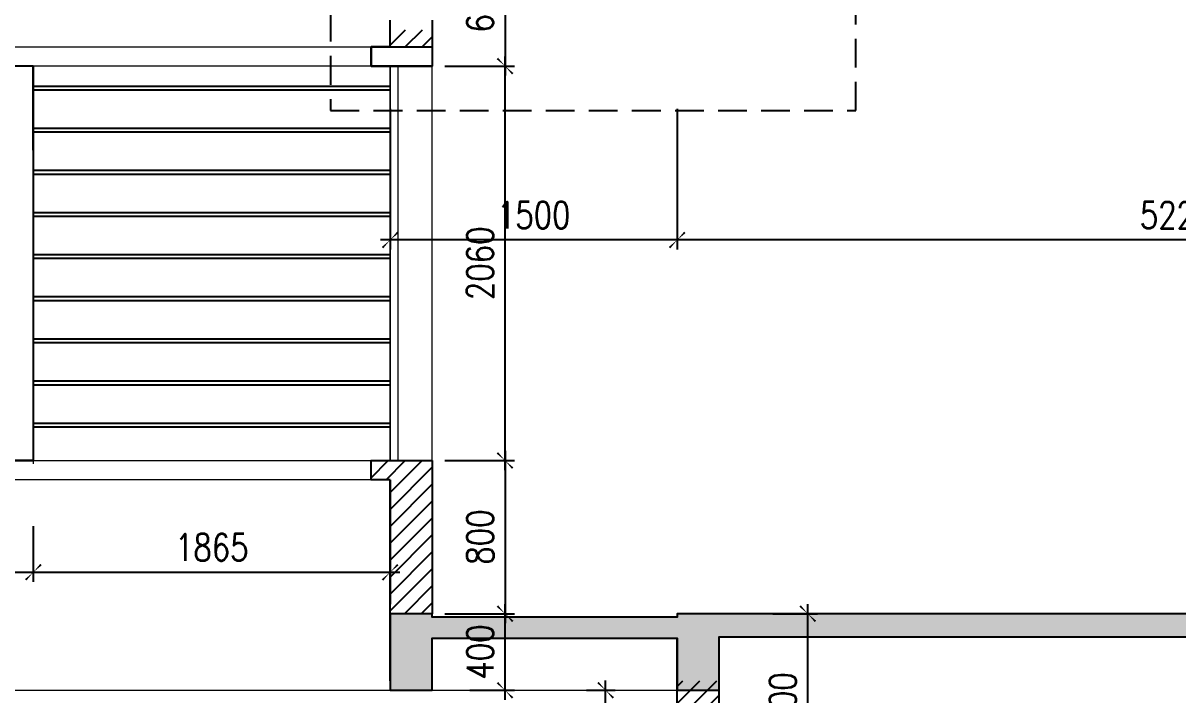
# Model space of a CAD drawing. Header units: millimetres. Extents: x -34806 to 662668, y 63228 to 99452.
# Drawn here: x 537876 to 543911, y 80368 to 83877 of the extents above; entities that cross this region are included whole.
import ezdxf

# ---------------------------------------------------------------- set-up
doc = ezdxf.new("R2010")
doc.units = ezdxf.units.MM
doc.header["$LTSCALE"] = 200
doc.header["$MEASUREMENT"] = 0
doc.header["$PDMODE"] = 3
doc.header["$PDSIZE"] = 50
doc.linetypes.add('DASHED2', pattern=[0.375, 0.25, -0.125])
doc.layers.get('DEFPOINTS').update_dxf_attribs({"linetype": 'CONTINUOUS'})
for name, color, linetype in [('DIM', 1, 'CONTINUOUS'), ('Net_Manh', 155, 'CONTINUOUS'), ('TUONG', 2, 'CONTINUOUS'), ('wood', 254, 'CONTINUOUS')]:
    doc.layers.add(name, color=color, linetype=linetype)
doc.layers.add('thay', color=7, linetype='CONTINUOUS', lineweight=18)
doc.styles.add('RomanS', font='romans.shx', dxfattribs={"width": 0.8})
doc.dimstyles.new('D1', dxfattribs={"dimtxt": 140, "dimasz": 80, "dimexe": 50, "dimexo": 0, "dimgap": 60, "dimtad": 1, "dimdec": 0, "dimzin": 0, "dimdsep": 46, "dimtxsty": 'RomanS', "dimblk1": 'ARCHTICK', "dimblk2": 'ARCHTICK', "dimsah": 1, "dimcen": 100, "dimdle": 50, "dimclrt": 7, "dimadec": 0, "dimazin": 0, "dimtfac": 0.005, "dimtdec": 0, "dimtix": 1, "dimtofl": 0, "dimtmove": 2, "dimatfit": 3, "dimldrblk": 'ARCHTICK', "dimfxl": 1, "dimtvp": 0.8, "dimtolj": 1, "dimtzin": 0, "dimarcsym": 0})

# ---------------------------------------------------------------- blocks, each defined once
blk = doc.blocks.new('_ArchTick')
at = {"layer": 'DIM', "color": 150}
blk.add_lwpolyline([(0.5, 0.5, 0.133, 0, 0), (0, 0, 0, 0.133, 0), (-0.5, -0.5, 0.133, 0.133, 0)], format="xyseb", dxfattribs=at)
blk = doc.blocks.new('*D846')
at = {"layer": 'DEFPOINTS', "color": 0}
for p in [(536349.7, 81250.1), (537929.7, 81250.1), (537929.7, 81008.8)]:
    blk.add_point(p, dxfattribs=at)
at = {"layer": 'DIM', "color": 0, "lineweight": -2}
for p, q in [((536349.7, 81250.1), (536349.7, 80958.8)), ((537929.7, 81250.1), (537929.7, 80958.8)), ((536299.7, 81008.8), (537979.7, 81008.8))]:
    blk.add_line(p, q, dxfattribs=at)
at = {"layer": 'DIM', "color": 0, "lineweight": -2, "xscale": 80, "yscale": 80, "zscale": 80, "rotation": 180}
blk.add_blockref('_ArchTick', (536349.7, 81008.8), dxfattribs=at)
at = {"layer": 'DIM', "color": 0, "lineweight": -2, "xscale": 80, "yscale": 80, "zscale": 80}
blk.add_blockref('_ArchTick', (537929.7, 81008.8), dxfattribs=at)
at = {"layer": 'DIM', "color": 7, "insert": (537139.7, 81138.8), "char_height": 140, "attachment_point": 5, "style": 'RomanS'}
blk.add_mtext('\\A1;1580', dxfattribs=at)
blk = doc.blocks.new('*D847')
at = {"layer": 'DEFPOINTS', "color": 0}
for p in [(537929.7, 81250.1), (539794.7, 81250.1), (539794.7, 81008.8)]:
    blk.add_point(p, dxfattribs=at)
at = {"layer": 'DIM', "color": 0, "lineweight": -2}
for p, q in [((537929.7, 81250.1), (537929.7, 80958.8)), ((539794.7, 81250.1), (539794.7, 80958.8)), ((537879.7, 81008.8), (539844.7, 81008.8))]:
    blk.add_line(p, q, dxfattribs=at)
at = {"layer": 'DIM', "color": 0, "lineweight": -2, "xscale": 80, "yscale": 80, "zscale": 80, "rotation": 180}
blk.add_blockref('_ArchTick', (537929.7, 81008.8), dxfattribs=at)
at = {"layer": 'DIM', "color": 0, "lineweight": -2, "xscale": 80, "yscale": 80, "zscale": 80}
blk.add_blockref('_ArchTick', (539794.7, 81008.8), dxfattribs=at)
at = {"layer": 'DIM', "color": 7, "insert": (538862.2, 81138.8), "char_height": 140, "attachment_point": 5, "style": 'RomanS'}
blk.add_mtext('\\A1;1865', dxfattribs=at)
blk = doc.blocks.new('*D896')
at = {"layer": 'DEFPOINTS', "color": 0}
for p in [(540820.3, 80393.1), (540920.3, 80393.1), (540820.3, 79842.7)]:
    blk.add_point(p, dxfattribs=at)
at = {"layer": 'DIM', "color": 0, "lineweight": -2}
for p, q in [((540820.3, 80393.1), (540970.3, 80393.1)), ((540920.3, 79792.7), (540920.3, 80443.1)), ((540820.3, 79842.7), (540970.3, 79842.7))]:
    blk.add_line(p, q, dxfattribs=at)
at = {"layer": 'DIM', "color": 0, "lineweight": -2, "xscale": 80, "yscale": 80, "zscale": 80}
for p, rotation in [((540920.3, 80393.1), 90), ((540920.3, 79842.7), 270)]:
    blk.add_blockref('_ArchTick', p, dxfattribs=dict(at, rotation=rotation))
at = {"layer": 'DIM', "color": 7, "insert": (540790.3, 80117.9), "char_height": 140, "attachment_point": 5, "rotation": 90, "style": 'RomanS'}
blk.add_mtext('\\A1;550', dxfattribs=at)
blk = doc.blocks.new('*D911')
at = {"layer": 'DEFPOINTS', "color": 0}
for p in [(541294.7, 83428.2), (546514.7, 83428.2), (541294.7, 82744.1)]:
    blk.add_point(p, dxfattribs=at)
at = {"layer": 'DIM', "color": 0, "lineweight": -2}
for p, q in [((541294.7, 83428.2), (541294.7, 82694.1)), ((546514.7, 83428.2), (546514.7, 82694.1)), ((546564.7, 82744.1), (541244.7, 82744.1))]:
    blk.add_line(p, q, dxfattribs=at)
at = {"layer": 'DIM', "color": 0, "lineweight": -2, "xscale": 80, "yscale": 80, "zscale": 80, "rotation": 180}
blk.add_blockref('_ArchTick', (541294.7, 82744.1), dxfattribs=at)
at = {"layer": 'DIM', "color": 0, "lineweight": -2, "xscale": 80, "yscale": 80, "zscale": 80}
blk.add_blockref('_ArchTick', (546514.7, 82744.1), dxfattribs=at)
at = {"layer": 'DIM', "color": 7, "insert": (543904.7, 82874.1), "char_height": 140, "attachment_point": 5, "style": 'RomanS'}
blk.add_mtext('\\A1;5220', dxfattribs=at)
blk = doc.blocks.new('*D912')
at = {"layer": 'DEFPOINTS', "color": 0}
for p in [(539794.7, 83428.2), (541294.7, 83428.2), (539794.7, 82744.1)]:
    blk.add_point(p, dxfattribs=at)
at = {"layer": 'DIM', "color": 0, "lineweight": -2}
for p, q in [((539794.7, 83428.2), (539794.7, 82694.1)), ((541294.7, 83428.2), (541294.7, 82694.1)), ((541344.7, 82744.1), (539744.7, 82744.1))]:
    blk.add_line(p, q, dxfattribs=at)
at = {"layer": 'DIM', "color": 0, "lineweight": -2, "xscale": 80, "yscale": 80, "zscale": 80, "rotation": 180}
blk.add_blockref('_ArchTick', (539794.7, 82744.1), dxfattribs=at)
at = {"layer": 'DIM', "color": 0, "lineweight": -2, "xscale": 80, "yscale": 80, "zscale": 80}
blk.add_blockref('_ArchTick', (541294.7, 82744.1), dxfattribs=at)
at = {"layer": 'DIM', "color": 7, "insert": (540544.7, 82874.1), "char_height": 140, "attachment_point": 5, "style": 'RomanS'}
blk.add_mtext('\\A1;1500', dxfattribs=at)
blk = doc.blocks.new('*D913')
at = {"layer": 'DEFPOINTS', "color": 0}
for p in [(540080.9, 81592.3), (540080.9, 80792.3), (540395, 80792.3)]:
    blk.add_point(p, dxfattribs=at)
at = {"layer": 'DIM', "color": 0, "lineweight": -2}
for p, q in [((540080.9, 81592.3), (540445, 81592.3)), ((540395, 81642.3), (540395, 80742.3)), ((540080.9, 80792.3), (540445, 80792.3))]:
    blk.add_line(p, q, dxfattribs=at)
at = {"layer": 'DIM', "color": 0, "lineweight": -2, "xscale": 80, "yscale": 80, "zscale": 80}
for p, rotation in [((540395, 81592.3), 90), ((540395, 80792.3), 270)]:
    blk.add_blockref('_ArchTick', p, dxfattribs=dict(at, rotation=rotation))
at = {"layer": 'DIM', "color": 7, "insert": (540265, 81192.3), "char_height": 140, "attachment_point": 5, "rotation": 90, "style": 'RomanS'}
blk.add_mtext('\\A1;800', dxfattribs=at)
blk = doc.blocks.new('*D914')
at = {"layer": 'DEFPOINTS', "color": 0}
for p in [(540080.9, 83652.3), (540395, 83652.3), (540080.9, 81592.3)]:
    blk.add_point(p, dxfattribs=at)
at = {"layer": 'DIM', "color": 0, "lineweight": -2}
for p, q in [((540080.9, 83652.3), (540445, 83652.3)), ((540395, 81542.3), (540395, 83702.3)), ((540080.9, 81592.3), (540445, 81592.3))]:
    blk.add_line(p, q, dxfattribs=at)
at = {"layer": 'DIM', "color": 0, "lineweight": -2, "xscale": 80, "yscale": 80, "zscale": 80}
for p, rotation in [((540395, 83652.3), 90), ((540395, 81592.3), 270)]:
    blk.add_blockref('_ArchTick', p, dxfattribs=dict(at, rotation=rotation))
at = {"layer": 'DIM', "color": 7, "insert": (540265, 82622.3), "char_height": 140, "attachment_point": 5, "rotation": 90, "style": 'RomanS'}
blk.add_mtext('\\A1;2060', dxfattribs=at)
blk = doc.blocks.new('*D915')
at = {"layer": 'DEFPOINTS', "color": 0}
for p in [(540080.9, 84292.3), (540080.9, 83652.3), (540395, 83652.3)]:
    blk.add_point(p, dxfattribs=at)
at = {"layer": 'DIM', "color": 0, "lineweight": -2}
for p, q in [((540395, 84342.3), (540395, 83602.3)), ((540080.9, 84292.3), (540445, 84292.3)), ((540080.9, 83652.3), (540445, 83652.3))]:
    blk.add_line(p, q, dxfattribs=at)
at = {"layer": 'DIM', "color": 0, "lineweight": -2, "xscale": 80, "yscale": 80, "zscale": 80}
for p, rotation in [((540395, 84292.3), 90), ((540395, 83652.3), 270)]:
    blk.add_blockref('_ArchTick', p, dxfattribs=dict(at, rotation=rotation))
at = {"layer": 'DIM', "color": 7, "insert": (540265, 83972.3), "char_height": 140, "attachment_point": 5, "rotation": 90, "style": 'RomanS'}
blk.add_mtext('\\A1;640', dxfattribs=at)
blk = doc.blocks.new('*D1048')
at = {"layer": 'DEFPOINTS', "color": 0}
for p in [(541793.7, 80792.3), (541977.1, 80792.3), (541793.7, 79892.4)]:
    blk.add_point(p, dxfattribs=at)
at = {"layer": 'DIM', "color": 0, "lineweight": -2}
for p, q in [((541977.1, 79842.4), (541977.1, 80842.3)), ((541793.7, 80792.3), (542027.1, 80792.3)), ((541793.7, 79892.4), (542027.1, 79892.4))]:
    blk.add_line(p, q, dxfattribs=at)
at = {"layer": 'DIM', "color": 0, "lineweight": -2, "xscale": 80, "yscale": 80, "zscale": 80}
for p, rotation in [((541977.1, 80792.3), 90), ((541977.1, 79892.4), 270)]:
    blk.add_blockref('_ArchTick', p, dxfattribs=dict(at, rotation=rotation))
at = {"layer": 'DIM', "color": 7, "insert": (541847.1, 80342.3), "char_height": 140, "attachment_point": 5, "rotation": 90, "style": 'RomanS'}
blk.add_mtext('\\A1;900', dxfattribs=at)
blk = doc.blocks.new('*D1049')
at = {"layer": 'DEFPOINTS', "color": 0}
for p in [(540211.5, 80792.3), (540395, 80792.3), (540211.5, 80392.3)]:
    blk.add_point(p, dxfattribs=at)
at = {"layer": 'DIM', "color": 0, "lineweight": -2}
for p, q in [((540395, 80342.3), (540395, 80842.3)), ((540211.5, 80792.3), (540445, 80792.3)), ((540211.5, 80392.3), (540445, 80392.3))]:
    blk.add_line(p, q, dxfattribs=at)
at = {"layer": 'DIM', "color": 0, "lineweight": -2, "xscale": 80, "yscale": 80, "zscale": 80}
for p, rotation in [((540395, 80792.3), 90), ((540395, 80392.3), 270)]:
    blk.add_blockref('_ArchTick', p, dxfattribs=dict(at, rotation=rotation))
at = {"layer": 'DIM', "color": 7, "insert": (540265, 80592.3), "char_height": 140, "attachment_point": 5, "rotation": 90, "style": 'RomanS'}
blk.add_mtext('\\A1;400', dxfattribs=at)

msp = doc.modelspace()

# ---------------------------------------------------------------- hatches: boundary and pattern name
at = {"layer": 'Net_Manh'}
h = msp.add_hatch(dxfattribs=at)
h.set_pattern_fill('ANSI31', color=256, scale=500, style=0)
h.set_pattern_definition([(45, (50084.037, -284945.194), (-44.194174, 44.194174), [])])
h.paths.add_polyline_path([(539794.7, 83752.3), (540014.7, 83752.3), (540014.7, 83842.3), (539794.7, 83842.3)])
h = msp.add_hatch(dxfattribs=at)
h.set_pattern_fill('ANSI31', color=256, scale=500, style=0)
h.set_pattern_definition([(45, (50084.037, -284895.194), (-44.194174, 44.194174), [])])
h.paths.add_polyline_path([(540014.7, 81592.3), (539794.7, 81592.3), (539694.7, 81592.3), (539694.7, 81492.3), (539794.7, 81492.3), (539794.7, 80792.3), (540014.7, 80792.3)])
h = msp.add_hatch(dxfattribs=at)
h.set_pattern_fill('BT-01', color=256, scale=20, style=0, pattern_type=2)
h.set_pattern_definition([(50, (50084.04, -284895.19), (143.452037, -12.550427), [15, -165]), (355, (50084.04, -284895.2), (-27.750267, 150.438427), [12, -132]), (100.4514, (50095.99, -284896.24), (115.701876, 137.887908), [12.748038, -140.228422]), (46.1842, (50084.04, -284855.2), (213.44821, -33.103803), [22.5, -247.5]), (96.6356, (50101.82, -284857.95), (186.93254, 194.823574), [19.12206, -210.3426]), (351.1842, (50084.04, -284855.2), (186.93239, 194.82372), [18, -198]), (21, (50104.04, -284865.19), (119.38141, -80.523778), [15, -165]), (326, (50104.04, -284865.2), (48.663066, 145.03001), [12, -132]), (71.4514, (50113.99, -284871.9), (168.044526, 64.5061), [12.748038, -140.228422]), (37.5, (50084.037, -284895.194), (2.431971, 66.5787708), [0, -130.4, 0, -134, 0, -132.5]), (7.5, (50084.04, -284895.194), (52.6139075, 78.882342), [0, -76.4, 0, -127.4, 0, -50.5]), (327.5, (50039.437, -284895.194), (106.7644872, -4.5109743), [0, -50, 0, -156, 0, -207]), (317.5, (50019.44, -284895.19), (116.637234, 20.020996), [0, -65, 0, -103.6, 0, -147]), (45, (50084.04, -284895.19), (-60.104076, 60.104076), []), (45, (50084.04, -284870.69), (-60.104076, 60.104076), [])])
h.paths.add_polyline_path([(546514.7, 80792.3), (541294.7, 80792.3), (541294.7, 80773.8), (540014.7, 80773.8), (540014.7, 80792.3), (539794.7, 80792.3), (539794.7, 80392.3), (540014.7, 80392.3), (540014.7, 80664.8), (541294.7, 80664.8), (541294.7, 80392.3), (541514.7, 80392.3), (541514.7, 80672.3), (543099.7, 80672.3), (543319.7, 80672.3), (546294.7, 80672.3), (546294.7, 80392.3), (546514.7, 80392.3)])
h = msp.add_hatch(dxfattribs=at)
h.set_pattern_fill('ANSI31', color=256, scale=500, style=0)
h.set_pattern_definition([(45, (50084.037, -284845.194), (-44.194174, 44.194174), [])])
h.paths.add_polyline_path([(541294.7, 79892.4), (541514.7, 79892.4), (541514.7, 80442.3), (541294.7, 80442.3)])
h.paths.add_polyline_path([(541514.7, 77542.3), (541294.7, 77542.3), (541294.7, 77092.3), (541514.7, 77092.3)])

# ---------------------------------------------------------------- linework, layer by layer
at = {"layer": 'DEFPOINTS', "linetype": 'DASHED2', "ltscale": 3}
msp.add_lwpolyline([(539483.4, 83419.5), (542227.4, 83419.5), (542227.4, 85505.2), (539483.4, 85505.2)], close=True, dxfattribs=at)
at = {"layer": 'Net_Manh'}
for p, q in [((537929.7, 83548.3), (539794.7, 83548.3)), ((537929.7, 83528.3), (539794.7, 83528.3)), ((537929.7, 83328.3), (539794.7, 83328.3)), ((537929.7, 83308.3), (539794.7, 83308.3)), ((537929.7, 83108.3), (539794.7, 83108.3)), ((537929.7, 83088.3), (539794.7, 83088.3)), ((537929.7, 82888.3), (539794.7, 82888.3)), ((537929.7, 82868.3), (539794.7, 82868.3)), ((537929.7, 82668.3), (539794.7, 82668.3)), ((537929.7, 82648.3), (539794.7, 82648.3)), ((537929.7, 82448.3), (539794.7, 82448.3)), ((537929.7, 82428.3), (539794.7, 82428.3)), ((537929.7, 82228.3), (539794.7, 82228.3)), ((537929.7, 82208.3), (539794.7, 82208.3)), ((537929.7, 82008.3), (539794.7, 82008.3)), ((537929.7, 81988.3), (539794.7, 81988.3)), ((537929.7, 81788.3), (539794.7, 81788.3)), ((537929.7, 81768.3), (539794.7, 81768.3))]:
    msp.add_line(p, q, dxfattribs=at)
at = {"layer": 'thay'}
for p, q in [((539694.7, 83752.3), (539694.7, 83652.3)), ((537929.7, 83652.3), (537929.7, 81574.4)), ((539794.7, 83652.3), (539794.7, 81592.3)), ((539794.7, 81592.3), (539794.7, 83652.3)), ((539794.7, 81592.3), (539794.7, 83652.3)), ((539837.1, 81592.3), (539837.1, 83652.3)), ((540014.7, 81592.3), (540014.7, 83652.3)), ((539694.7, 81492.3), (539694.7, 81592.3)), ((539794.7, 81492.3), (539794.7, 80792.3)), ((539794.7, 80392.3), (539794.7, 81492.3)), ((539794.7, 80392.3), (539794.7, 81492.3)), ((539794.7, 80442.3), (539794.7, 81492.3)), ((530279.7, 80392.3), (539794.7, 80392.3))]:
    msp.add_line(p, q, dxfattribs=at)
for points in [[(528379.7, 83752.3), (539694.7, 83752.3), (539694.7, 83652.3), (528379.7, 83652.3)], [(528379.7, 81592.3), (539694.7, 81592.3), (539694.7, 81492.3), (528379.7, 81492.3)]]:
    msp.add_lwpolyline(points, close=True, dxfattribs=at)
for points in [[(539794.7, 83752.3), (539694.7, 83752.3), (539694.7, 83652.3), (539794.7, 83652.3)], [(539794.7, 83652.3), (539794.7, 81592.3)], [(539794.7, 81492.3), (539694.7, 81492.3), (539694.7, 81592.3), (539794.7, 81592.3)], [(539794.7, 81492.3), (539794.7, 80392.3), (541294.7, 80392.3), (541294.7, 79892.4)]]:
    msp.add_lwpolyline(points, dxfattribs=at)
at = {"layer": 'TUONG'}
for p, q in [((539794.7, 83752.3), (539794.7, 83892.3)), ((540014.7, 83892.3), (540014.7, 83652.3)), ((539694.7, 83752.3), (539694.7, 83652.3)), ((539794.7, 83652.3), (540014.7, 83652.3)), ((539694.7, 81492.3), (539694.7, 81592.3)), ((539794.7, 81592.3), (540014.7, 81592.3)), ((540014.7, 81592.3), (540014.7, 80792.3)), ((539794.7, 81492.3), (539794.7, 80842.3)), ((539794.7, 80442.3), (539794.7, 81492.3)), ((541294.7, 79892.4), (541294.7, 80664.8)), ((541514.7, 79892.4), (541514.7, 80442.3))]:
    msp.add_line(p, q, dxfattribs=at)
for points in [[(539794.7, 83752.3), (539694.7, 83752.3), (539694.7, 83652.3), (539794.7, 83652.3)], [(539794.7, 81492.3), (539694.7, 81492.3), (539694.7, 81592.3), (539794.7, 81592.3)], [(546514.7, 80792.3), (541294.7, 80792.3), (541294.7, 80773.8), (540014.7, 80773.8), (540014.7, 80792.3), (539794.7, 80792.3), (539794.7, 80392.3), (540014.7, 80392.3), (540014.7, 80664.8), (541294.7, 80664.8), (541294.7, 80392.3), (541514.7, 80392.3), (541514.7, 80672.3), (543099.7, 80672.3), (543099.7, 80672.3), (543319.7, 80672.3), (543319.7, 80672.3), (546294.7, 80672.3), (546294.7, 80392.3), (546514.7, 80392.3), (546514.7, 80792.3)]]:
    msp.add_lwpolyline(points, dxfattribs=at)
msp.add_lwpolyline([(539694.7, 83752.3), (540014.7, 83752.3), (540014.7, 83652.3), (539694.7, 83652.3)], close=True, dxfattribs=at)
at = {"layer": 'wood'}
for points in [[(537929.7, 83214), (537929.7, 83652.3), (536349.7, 83652.3), (536349.7, 83214)], [(537929.7, 83652.3), (537929.7, 81592.3), (536349.7, 81592.3), (536349.7, 83652.3)]]:
    msp.add_lwpolyline(points, dxfattribs=at)
msp.add_lwpolyline([(536349.7, 81592.3), (537929.7, 81592.3), (537929.7, 81592.3), (536349.7, 81592.3)], close=True, dxfattribs=at)

# ---------------------------------------------------------------- dimensions: what is measured, and where the dimension line sits
at = {"layer": 'DIM'}
for base, p1, p2, angle, picture, middle in [((540395, 83652.3), (540080.9, 84292.3), (540080.9, 83652.3), 90, '*D915', (540265, 83972.3)), ((540395, 83652.3), (540080.9, 81592.3), (540080.9, 83652.3), 90, '*D914', (540265, 82622.3)), ((539794.7, 82744.1), (541294.7, 83428.2), (539794.7, 83428.2), 180, '*D912', (540544.7, 82874.1)), ((541294.7, 82744.1), (546514.7, 83428.2), (541294.7, 83428.2), 180, '*D911', (543904.7, 82874.1)), ((540395, 80792.3), (540080.9, 81592.3), (540080.9, 80792.3), 90, '*D913', (540265, 81192.3)), ((541977.1, 80792.3), (541793.7, 79892.4), (541793.7, 80792.3), 90, '*D1048', (541847.1, 80342.3)), ((540920.3, 80393.1), (540820.3, 79842.7), (540820.3, 80393.1), 90, '*D896', (540790.3, 80117.9))]:
    dim = msp.add_linear_dim(base=base, p1=p1, p2=p2, angle=angle, dimstyle='D1', dxfattribs=at)
    dim.commit()
    dim.dimension.update_dxf_attribs({"geometry": picture, "text_midpoint": middle})
for base, p1, p2, picture, middle in [((537929.7, 81008.8), (536349.7, 81250.1), (537929.7, 81250.1), '*D846', (537139.7, 81138.8)), ((539794.7, 81008.8), (537929.7, 81250.1), (539794.7, 81250.1), '*D847', (538862.2, 81138.8))]:
    dim = msp.add_linear_dim(base=base, p1=p1, p2=p2, dimstyle='D1', dxfattribs=at)
    dim.commit()
    dim.dimension.update_dxf_attribs({"geometry": picture, "text_midpoint": middle})
dim = msp.add_linear_dim(base=(540395, 80792.3), p1=(540211.5, 80392.3), p2=(540211.5, 80792.3), angle=90, dimstyle='D1', dxfattribs=at)
dim.commit()
dim.dimension.update_dxf_attribs({"geometry": '*D1049', "text_midpoint": (540265, 80592.3), "dimtype": 128})

doc.saveas('drawing.dxf')
